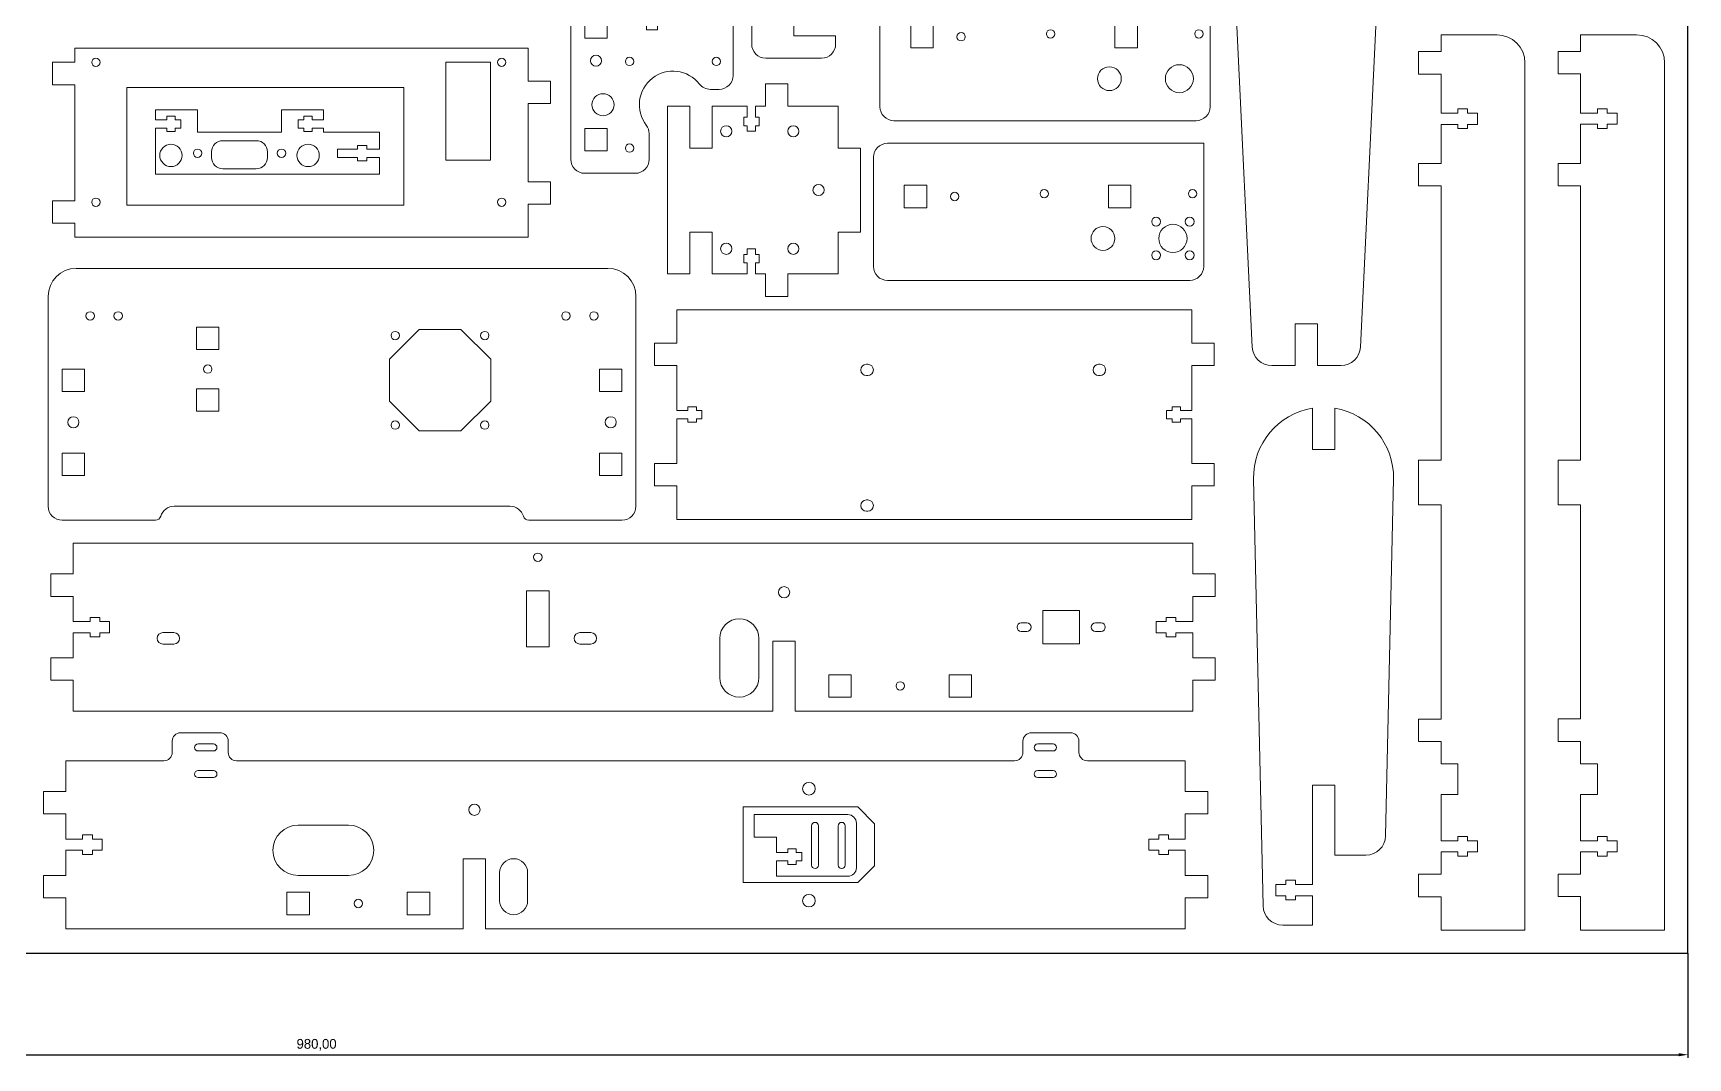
# Model space of a CAD drawing. Header units: millimetres. Extents: x 88 to 1101, y 656 to 1309.
# Drawn here: x 510 to 1101, y 656 to 1022 of the extents above; entities that cross this region are included whole.
import ezdxf

# ---------------------------------------------------------------- set-up
doc = ezdxf.new("R2010")
doc.units = ezdxf.units.MM
doc.header["$PDSIZE"] = -1
doc.dimstyles.new('ISO-25', dxfattribs={"dimtxt": 2.5, "dimasz": 2.5, "dimexe": 1.25, "dimexo": 0.625, "dimtad": 1, "dimtxsty": 'Standard', "dimcen": 2.5, "dimadec": 0, "dimazin": 0, "dimtfac": 1, "dimtmove": 0, "dimatfit": 3, "dimfxl": 1, "dimarcsym": 0})

# ---------------------------------------------------------------- blocks, each defined once
blk = doc.blocks.new('1')
at = {"color": 7, "linetype": 'Continuous', "lineweight": 15}
for p, q in [((980.53, 1167.5), (818.53, 1167.5)), ((818.53, 1167.5), (818.53, 1162.5)), ((980.53, 1155.75), (980.53, 1167.5)), ((810.53, 1162.5), (810.53, 1154.5)), ((818.53, 1162.5), (810.53, 1162.5)), ((967.03, 1162.5), (951.03, 1162.5)), ((951.03, 1162.5), (951.03, 1127.5)), ((967.03, 1127.5), (967.03, 1162.5)), ((810.53, 1154.5), (818.53, 1154.5)), ((818.53, 1154.5), (818.53, 1113)), ((936.03, 1153.5), (837.03, 1153.5)), ((837.03, 1153.5), (837.03, 1111.5)), ((936.03, 1111.5), (936.03, 1153.5)), ((988.53, 1155.75), (980.53, 1155.75)), ((988.53, 1147.75), (988.53, 1155.75)), ((980.53, 1147.75), (988.53, 1147.75)), ((980.53, 1119.75), (980.53, 1147.75)), ((951.03, 1127.5), (967.03, 1127.5)), ((988.53, 1119.75), (980.53, 1119.75)), ((988.53, 1111.75), (988.53, 1119.75)), ((810.53, 1113), (810.53, 1105)), ((818.53, 1113), (810.53, 1113)), ((980.53, 1111.75), (988.53, 1111.75)), ((980.53, 1100), (980.53, 1111.75)), ((837.03, 1111.5), (936.03, 1111.5)), ((810.53, 1105), (818.53, 1105)), ((818.53, 1105), (818.53, 1100)), ((818.53, 1100), (980.53, 1100))]:
    blk.add_line(p, q, dxfattribs=at)
for centre in [(826.03, 1162.5), (971.03, 1162.5), (826.03, 1112.5), (971.03, 1112.5)]:
    blk.add_circle(centre, 1.5, dxfattribs=at)
blk = doc.blocks.new('7')
at = {"color": 7, "linetype": 'Continuous', "lineweight": 15}
for p, q in [((608.3, 800.21), (594.3, 800.21)), ((912.3, 800.21), (898.3, 800.21)), ((591.3, 797.21), (591.3, 793.21)), ((600.55, 796.21), (606.05, 796.21)), ((600.55, 793.71), (606.05, 793.71)), ((611.3, 793.21), (611.3, 797.21)), ((895.3, 797.21), (895.3, 793.21)), ((900.55, 796.21), (906.05, 796.21)), ((900.55, 793.71), (906.05, 793.71)), ((915.3, 793.21), (915.3, 797.21)), ((553.3, 790.21), (553.3, 779.21)), ((588.3, 790.21), (553.3, 790.21)), ((600.55, 786.71), (606.05, 786.71)), ((892.3, 790.21), (614.3, 790.21)), ((900.55, 786.71), (906.05, 786.71)), ((953.3, 790.21), (918.3, 790.21)), ((953.3, 779.21), (953.3, 790.21)), ((600.55, 784.21), (606.05, 784.21)), ((900.55, 784.21), (906.05, 784.21)), ((545.3, 779.21), (545.3, 771.21)), ((553.3, 779.21), (545.3, 779.21)), ((961.3, 779.21), (953.3, 779.21)), ((961.3, 771.21), (961.3, 779.21)), ((545.3, 771.21), (553.3, 771.21)), ((553.3, 771.21), (553.3, 762.21)), ((836.3, 773.71), (795.3, 773.71)), ((795.3, 773.71), (795.3, 746.71)), ((842.3, 767.71), (836.3, 773.71)), ((953.3, 771.21), (961.3, 771.21)), ((953.3, 762.21), (953.3, 771.21)), ((559.3, 763.71), (562.8, 763.71)), ((559.3, 763.71), (559.3, 762.21)), ((562.8, 763.71), (562.8, 762.21)), ((654.3, 767.21), (636.3, 767.21)), ((842.3, 752.71), (842.3, 767.71)), ((947.3, 763.71), (943.8, 763.71)), ((943.8, 763.71), (943.8, 762.21)), ((947.3, 763.71), (947.3, 762.21)), ((553.3, 762.21), (559.3, 762.21)), ((553.3, 758.21), (553.3, 749.21)), ((553.3, 758.21), (559.3, 758.21)), ((559.3, 758.21), (559.3, 756.71)), ((562.8, 762.21), (566.3, 762.21)), ((562.8, 758.21), (562.8, 756.71)), ((562.8, 758.21), (566.3, 758.21)), ((566.3, 762.21), (566.3, 758.21)), ((943.8, 762.21), (940.3, 762.21)), ((940.3, 762.21), (940.3, 758.21)), ((943.8, 758.21), (940.3, 758.21)), ((943.8, 758.21), (943.8, 756.71)), ((953.3, 762.21), (947.3, 762.21)), ((947.3, 758.21), (947.3, 756.71)), ((953.3, 758.21), (947.3, 758.21)), ((953.3, 749.21), (953.3, 758.21)), ((559.3, 756.71), (562.8, 756.71)), ((703.3, 755.21), (695.3, 755.21)), ((695.3, 755.21), (695.3, 730.21)), ((703.3, 730.21), (703.3, 755.21)), ((836.3, 746.71), (842.3, 752.71)), ((947.3, 756.71), (943.8, 756.71)), ((545.3, 749.21), (545.3, 741.21)), ((553.3, 749.21), (545.3, 749.21)), ((636.3, 749.21), (654.3, 749.21)), ((708.3, 750.21), (708.3, 740.21)), ((718.3, 740.21), (718.3, 750.21)), ((795.3, 746.71), (836.3, 746.71)), ((961.3, 749.21), (953.3, 749.21)), ((961.3, 741.21), (961.3, 749.21)), ((545.3, 741.21), (553.3, 741.21)), ((553.3, 741.21), (553.3, 730.21)), ((640.3, 743.21), (632.3, 743.21)), ((632.3, 743.21), (632.3, 735.21)), ((640.3, 735.21), (640.3, 743.21)), ((683.3, 743.21), (675.3, 743.21)), ((675.3, 743.21), (675.3, 735.21)), ((683.3, 735.21), (683.3, 743.21)), ((953.3, 741.21), (961.3, 741.21)), ((953.3, 730.21), (953.3, 741.21)), ((632.3, 735.21), (640.3, 735.21)), ((675.3, 735.21), (683.3, 735.21)), ((553.3, 730.21), (695.3, 730.21)), ((703.3, 730.21), (953.3, 730.21))]:
    blk.add_line(p, q, dxfattribs=at)
for centre, radius in [((818.8, 780.21), 2.25), ((699.3, 772.71), 2), ((657.8, 739.21), 1.5), ((818.8, 740.21), 2.25)]:
    blk.add_circle(centre, radius, dxfattribs=at)
for centre, radius, start, end in [((594.3, 797.21), 3, 90, 180), ((608.3, 797.21), 3, 0, 90), ((898.3, 797.21), 3, 90, 180), ((912.3, 797.21), 3, 0, 90), ((588.3, 793.21), 3, 270, 0), ((600.55, 794.96), 1.25, 90, 270), ((606.05, 794.96), 1.25, 270, 90), ((614.3, 793.21), 3, 180, 270), ((892.3, 793.21), 3, 270, 0), ((900.55, 794.96), 1.25, 90, 270), ((906.05, 794.96), 1.25, 270, 90), ((918.3, 793.21), 3, 180, 270), ((600.55, 785.46), 1.25, 90, 270), ((606.05, 785.46), 1.25, 270, 90), ((900.55, 785.46), 1.25, 90, 270), ((906.05, 785.46), 1.25, 270, 90), ((636.3, 758.21), 9, 90, 270), ((654.3, 758.21), 9, 270, 90), ((713.3, 750.21), 5, 0, 180), ((713.3, 740.21), 5, 180, 0)]:
    blk.add_arc(centre, radius, start, end, dxfattribs=at)
blk = doc.blocks.new('8')
at = {"color": 7, "linetype": 'Continuous', "lineweight": 15}
for p, q in [((550.64, 882.82), (550.64, 871.82)), ((950.64, 882.82), (550.64, 882.82)), ((950.64, 871.82), (950.64, 882.82)), ((542.64, 871.82), (542.64, 863.82)), ((550.64, 871.82), (542.64, 871.82)), ((958.64, 871.82), (950.64, 871.82)), ((958.64, 863.82), (958.64, 871.82)), ((542.64, 863.82), (550.64, 863.82)), ((550.64, 863.82), (550.64, 854.82)), ((720.64, 865.82), (712.64, 865.82)), ((712.64, 865.82), (712.64, 845.82)), ((720.64, 845.82), (720.64, 865.82)), ((950.64, 863.82), (958.64, 863.82)), ((950.64, 854.82), (950.64, 863.82)), ((897.14, 858.82), (897.14, 846.82)), ((910.14, 858.82), (897.14, 858.82)), ((910.14, 846.82), (910.14, 858.82)), ((556.64, 854.82), (550.64, 854.82)), ((560.14, 856.32), (556.64, 856.32)), ((556.64, 856.32), (556.64, 854.82)), ((560.14, 854.82), (560.14, 856.32)), ((563.64, 854.82), (560.14, 854.82)), ((563.64, 850.82), (563.64, 854.82)), ((891.39, 854.32), (889.39, 854.32)), ((917.89, 854.32), (915.89, 854.32)), ((941.14, 854.82), (937.64, 854.82)), ((937.64, 854.82), (937.64, 850.82)), ((944.64, 856.32), (941.14, 856.32)), ((941.14, 856.32), (941.14, 854.82)), ((944.64, 854.82), (944.64, 856.32)), ((950.64, 854.82), (944.64, 854.82)), ((550.64, 850.82), (550.64, 841.82)), ((550.64, 850.82), (556.64, 850.82)), ((556.64, 850.82), (556.64, 849.32)), ((556.64, 849.32), (560.14, 849.32)), ((560.14, 849.32), (560.14, 850.82)), ((560.14, 850.82), (563.64, 850.82)), ((582.69, 850.87), (586.59, 850.87)), ((582.69, 846.77), (586.59, 846.77)), ((712.64, 845.82), (720.64, 845.82)), ((731.69, 850.87), (735.59, 850.87)), ((731.69, 846.77), (735.59, 846.77)), ((781.64, 848.82), (781.64, 834.82)), ((795.64, 834.82), (795.64, 848.82)), ((808.64, 847.82), (800.64, 847.82)), ((800.64, 847.82), (800.64, 822.82)), ((808.64, 822.82), (808.64, 847.82)), ((889.39, 851.32), (891.39, 851.32)), ((897.14, 846.82), (910.14, 846.82)), ((915.89, 851.32), (917.89, 851.32)), ((937.64, 850.82), (941.14, 850.82)), ((941.14, 850.82), (941.14, 849.32)), ((941.14, 849.32), (944.64, 849.32)), ((944.64, 849.32), (944.64, 850.82)), ((944.64, 850.82), (950.64, 850.82)), ((950.64, 841.82), (950.64, 850.82)), ((542.64, 841.82), (542.64, 833.82)), ((550.64, 841.82), (542.64, 841.82)), ((958.64, 841.82), (950.64, 841.82)), ((958.64, 833.82), (958.64, 841.82)), ((542.64, 833.82), (550.64, 833.82)), ((550.64, 833.82), (550.64, 822.82)), ((828.64, 835.82), (820.64, 835.82)), ((820.64, 835.82), (820.64, 827.82)), ((828.64, 827.82), (828.64, 835.82)), ((871.64, 835.82), (863.64, 835.82)), ((863.64, 835.82), (863.64, 827.82)), ((871.64, 827.82), (871.64, 835.82)), ((950.64, 833.82), (958.64, 833.82)), ((950.64, 822.82), (950.64, 833.82)), ((820.64, 827.82), (828.64, 827.82)), ((863.64, 827.82), (871.64, 827.82)), ((550.64, 822.82), (800.64, 822.82)), ((808.64, 822.82), (950.64, 822.82))]:
    blk.add_line(p, q, dxfattribs=at)
for centre, radius in [((716.64, 877.82), 1.5), ((804.64, 865.32), 2), ((846.14, 831.82), 1.5)]:
    blk.add_circle(centre, radius, dxfattribs=at)
for centre, radius, start, end in [((788.64, 848.82), 7, 0, 180), ((889.39, 852.82), 1.5, 90, 270), ((891.39, 852.82), 1.5, 270, 90), ((915.89, 852.82), 1.5, 90, 270), ((917.89, 852.82), 1.5, 270, 90), ((582.69, 848.82), 2.05, 90, 270), ((586.59, 848.82), 2.05, 270, 90), ((731.69, 848.82), 2.05, 90, 270), ((735.59, 848.82), 2.05, 270, 90), ((788.64, 834.82), 7, 180, 0)]:
    blk.add_arc(centre, radius, start, end, dxfattribs=at)
blk = doc.blocks.new('9')
at = {"color": 7, "linetype": 'Continuous', "lineweight": 15}
for p, q in [((749.92, 1004.03), (559.92, 1004.03)), ((549.92, 994.03), (549.92, 919.03)), ((759.92, 919.03), (759.92, 994.03)), ((610.92, 983.03), (602.92, 983.03)), ((602.92, 983.03), (602.92, 975.03)), ((610.92, 975.03), (610.92, 983.03)), ((682.42, 982.13), (671.82, 971.53)), ((697.42, 982.13), (682.42, 982.13)), ((708.03, 971.53), (697.42, 982.13)), ((602.92, 975.03), (610.92, 975.03)), ((671.82, 971.53), (671.82, 956.53)), ((708.03, 956.53), (708.03, 971.53)), ((562.92, 968.03), (554.92, 968.03)), ((554.92, 968.03), (554.92, 960.03)), ((562.92, 960.03), (562.92, 968.03)), ((746.92, 968.03), (746.92, 960.03)), ((754.92, 968.03), (746.92, 968.03)), ((754.92, 960.03), (754.92, 968.03)), ((554.92, 960.03), (562.92, 960.03)), ((610.92, 961.03), (602.92, 961.03)), ((602.92, 961.03), (602.92, 953.03)), ((610.92, 953.03), (610.92, 961.03)), ((746.92, 960.03), (754.92, 960.03)), ((602.92, 953.03), (610.92, 953.03)), ((671.82, 956.53), (682.42, 945.92)), ((697.42, 945.92), (708.03, 956.53)), ((682.42, 945.92), (697.42, 945.92)), ((562.92, 938.03), (554.92, 938.03)), ((554.92, 938.03), (554.92, 930.03)), ((562.92, 930.03), (562.92, 938.03)), ((746.92, 938.03), (746.92, 930.03)), ((754.92, 938.03), (746.92, 938.03)), ((754.92, 930.03), (754.92, 938.03)), ((554.92, 930.03), (562.92, 930.03)), ((746.92, 930.03), (754.92, 930.03)), ((714.92, 919.03), (594.92, 919.03)), ((554.92, 914.03), (588.21, 914.03)), ((721.63, 914.03), (754.92, 914.03))]:
    blk.add_line(p, q, dxfattribs=at)
for centre, radius in [((564.92, 987.03), 1.5), ((574.92, 987.03), 1.5), ((734.92, 987.03), 1.5), ((744.92, 987.03), 1.5), ((673.92, 980.03), 1.5), ((705.92, 980.03), 1.5), ((606.92, 968.03), 1.5), ((558.92, 949.03), 2), ((673.92, 948.03), 1.5), ((705.92, 948.03), 1.5), ((750.92, 949.03), 2)]:
    blk.add_circle(centre, radius, dxfattribs=at)
for centre, radius, start, end in [((559.92, 994.03), 10, 90, 180), ((749.92, 994.03), 10, 0, 90), ((554.92, 919.03), 5, 180, 270), ((594.92, 914.03), 5, 90, 163.39845), ((714.92, 914.03), 5, 16.60155, 90), ((754.92, 919.03), 5, 270, 0), ((588.21, 916.03), 2, 270, 343.39845), ((721.63, 916.03), 2, 196.60155, 270)]:
    blk.add_arc(centre, radius, start, end, dxfattribs=at)
blk = doc.blocks.new('10')
at = {"color": 7, "linetype": 'Continuous', "lineweight": 15}
for p, q in [((783.6, 994.13), (783.6, 982.13)), ((967.6, 994.13), (783.6, 994.13)), ((967.6, 982.13), (967.6, 994.13)), ((775.6, 982.13), (775.6, 974.13)), ((783.6, 982.13), (775.6, 982.13)), ((975.6, 982.13), (967.6, 982.13)), ((975.6, 974.13), (975.6, 982.13)), ((775.6, 974.13), (783.6, 974.13)), ((783.6, 974.13), (783.6, 958.13)), ((851.85, 974.63), (851.35, 974.63)), ((851.85, 970.63), (851.35, 970.63)), ((934.85, 974.63), (934.35, 974.63)), ((934.85, 970.63), (934.35, 970.63)), ((967.6, 974.13), (975.6, 974.13)), ((967.6, 958.13), (967.6, 974.13)), ((787.6, 958.13), (783.6, 958.13)), ((790.6, 959.38), (787.6, 959.38)), ((787.6, 959.38), (787.6, 958.13)), ((790.6, 958.13), (790.6, 959.38)), ((792.6, 958.13), (790.6, 958.13)), ((792.6, 955.13), (792.6, 958.13)), ((960.6, 958.13), (958.6, 958.13)), ((958.6, 958.13), (958.6, 955.13)), ((963.6, 959.38), (960.6, 959.38)), ((960.6, 959.38), (960.6, 958.13)), ((963.6, 958.13), (963.6, 959.38)), ((967.6, 958.13), (963.6, 958.13)), ((783.6, 955.13), (787.6, 955.13)), ((783.6, 955.13), (783.6, 939.13)), ((787.6, 955.13), (787.6, 953.88)), ((787.6, 953.88), (790.6, 953.88)), ((790.6, 953.88), (790.6, 955.13)), ((790.6, 955.13), (792.6, 955.13)), ((958.6, 955.13), (960.6, 955.13)), ((960.6, 955.13), (960.6, 953.88)), ((960.6, 953.88), (963.6, 953.88)), ((963.6, 953.88), (963.6, 955.13)), ((963.6, 955.13), (967.6, 955.13)), ((967.6, 939.13), (967.6, 955.13)), ((775.6, 939.13), (775.6, 931.13)), ((783.6, 939.13), (775.6, 939.13)), ((975.6, 939.13), (967.6, 939.13)), ((975.6, 931.13), (975.6, 939.13)), ((775.6, 931.13), (783.6, 931.13)), ((783.6, 931.13), (783.6, 919.13)), ((967.6, 919.13), (967.6, 931.13)), ((967.6, 931.13), (975.6, 931.13)), ((851.85, 926.13), (851.35, 926.13)), ((783.6, 919.13), (967.6, 919.13)), ((851.85, 922.13), (851.35, 922.13))]:
    blk.add_line(p, q, dxfattribs=at)
for centre, start, end in [((851.35, 972.63), 90, 270), ((851.85, 972.63), 270, 90), ((934.35, 972.63), 90, 270), ((934.85, 972.63), 270, 90), ((851.35, 924.13), 90, 270), ((851.85, 924.13), 270, 90)]:
    blk.add_arc(centre, 2, start, end, dxfattribs=at)
blk = doc.blocks.new('19')
at = {"color": 7, "linetype": 'Continuous', "lineweight": 15}
for p, q in [((1713.41, 310.59), (1713.41, 302.59)), ((1746.91, 310.59), (1713.41, 310.59)), ((1749.91, 291.59), (1749.91, 307.59)), ((1713.41, 302.59), (1721.41, 302.59)), ((1721.41, 302.59), (1721.41, 297.09)), ((1733.91, 306.59), (1733.91, 292.59)), ((1736.41, 292.59), (1736.41, 306.59)), ((1743.41, 306.59), (1743.41, 292.59)), ((1745.91, 292.59), (1745.91, 306.59)), ((1725.41, 297.09), (1721.41, 297.09)), ((1728.41, 298.34), (1725.41, 298.34)), ((1725.41, 298.34), (1725.41, 297.09)), ((1728.41, 297.09), (1728.41, 298.34)), ((1730.41, 297.09), (1728.41, 297.09)), ((1730.41, 294.09), (1730.41, 297.09)), ((1721.41, 294.09), (1721.41, 288.59)), ((1721.41, 294.09), (1725.41, 294.09)), ((1725.41, 294.09), (1725.41, 292.84)), ((1725.41, 292.84), (1728.41, 292.84)), ((1728.41, 292.84), (1728.41, 294.09)), ((1728.41, 294.09), (1730.41, 294.09)), ((1721.41, 288.59), (1746.91, 288.59))]:
    blk.add_line(p, q, dxfattribs=at)
for centre, radius, start, end in [((1735.16, 306.59), 1.25, 0, 180), ((1744.66, 306.59), 1.25, 0, 180), ((1746.91, 307.59), 3, 0, 90), ((1735.16, 292.59), 1.25, 180, 0), ((1744.66, 292.59), 1.25, 180, 0), ((1746.91, 291.59), 3, 270, 0)]:
    blk.add_arc(centre, radius, start, end, dxfattribs=at)
blk = doc.blocks.new('20')
at = {"color": 7, "linetype": 'Continuous', "lineweight": 15}
for p, q in [((1715.31, 255.9), (1715.31, 247.9)), ((1723.31, 255.9), (1715.31, 255.9)), ((1723.31, 247.9), (1723.31, 255.9)), ((1749.31, 255.9), (1749.31, 247.9)), ((1757.31, 255.9), (1749.31, 255.9)), ((1757.31, 247.9), (1757.31, 255.9)), ((1707.31, 247.9), (1707.31, 188.65)), ((1715.31, 247.9), (1707.31, 247.9)), ((1734.31, 247.9), (1723.31, 247.9)), ((1734.31, 247.9), (1734.31, 241.9)), ((1738.31, 241.9), (1738.31, 247.9)), ((1749.31, 247.9), (1738.31, 247.9)), ((1765.31, 247.9), (1757.31, 247.9)), ((1765.31, 218.65), (1765.31, 247.9)), ((1720.31, 239.9), (1712.31, 239.9)), ((1712.31, 239.9), (1712.31, 231.9)), ((1720.31, 231.9), (1720.31, 239.9)), ((1734.31, 241.9), (1732.81, 241.9)), ((1732.81, 241.9), (1732.81, 238.4)), ((1732.81, 238.4), (1734.31, 238.4)), ((1734.31, 238.4), (1734.31, 234.9)), ((1739.81, 241.9), (1738.31, 241.9)), ((1738.31, 234.9), (1738.31, 238.4)), ((1738.31, 238.4), (1739.81, 238.4)), ((1739.81, 238.4), (1739.81, 241.9)), ((1712.31, 231.9), (1720.31, 231.9)), ((1734.31, 234.9), (1738.31, 234.9)), ((1760.31, 213.65), (1757.17, 213.65)), ((1720.31, 199.65), (1712.31, 199.65)), ((1712.31, 199.65), (1712.31, 191.65)), ((1720.31, 191.65), (1720.31, 199.65)), ((1735.31, 197.82), (1735.31, 188.65)), ((1712.31, 191.65), (1720.31, 191.65)), ((1712.31, 183.65), (1730.31, 183.65))]:
    blk.add_line(p, q, dxfattribs=at)
for centre, radius in [((1716.31, 223.9), 2), ((1728.31, 223.65), 1.5), ((1759.31, 223.65), 1.5), ((1718.81, 208.15), 3.95), ((1728.31, 192.65), 1.5)]:
    blk.add_circle(centre, radius, dxfattribs=at)
for centre, radius, start, end in [((1743.81, 208.15), 12, 38.14451, 217.42801), ((1757.17, 218.65), 5, 218.14451, 270), ((1760.31, 218.65), 5, 270, 0), ((1730.31, 197.82), 5, 0, 37.42801), ((1712.31, 188.65), 5, 180, 270), ((1730.31, 188.65), 5, 270, 0)]:
    blk.add_arc(centre, radius, start, end, dxfattribs=at)
blk = doc.blocks.new('25')
at = {"color": 7, "linetype": 'Continuous', "lineweight": 15}
for p, q in [((1971.19, 251.67), (1971.19, 243.67)), ((1979.19, 251.67), (1971.19, 251.67)), ((1979.19, 243.67), (1979.19, 251.67)), ((1936.19, 243.67), (1936.19, 183.67)), ((1944.19, 243.67), (1936.19, 243.67)), ((1944.19, 228.67), (1944.19, 243.67)), ((1952.19, 228.67), (1952.19, 243.67)), ((1964.69, 243.67), (1952.19, 243.67)), ((1964.69, 243.67), (1964.69, 239.67)), ((1967.69, 239.67), (1967.69, 243.67)), ((1971.19, 243.67), (1967.69, 243.67)), ((1997.19, 243.67), (1979.19, 243.67)), ((1997.19, 243.67), (1997.19, 228.67)), ((1964.69, 239.67), (1963.44, 239.67)), ((1963.44, 239.67), (1963.44, 236.67)), ((1963.44, 236.67), (1964.69, 236.67)), ((1964.69, 236.67), (1964.69, 234.67)), ((1968.94, 239.67), (1967.69, 239.67)), ((1967.69, 234.67), (1967.69, 236.67)), ((1967.69, 236.67), (1968.94, 236.67)), ((1968.94, 236.67), (1968.94, 239.67)), ((1964.69, 234.67), (1967.69, 234.67)), ((1944.19, 228.67), (1952.19, 228.67)), ((1997.19, 228.67), (2005.19, 228.67)), ((2005.19, 198.67), (2005.19, 228.67)), ((1952.19, 198.67), (1944.19, 198.67)), ((1944.19, 183.67), (1944.19, 198.67)), ((1952.19, 183.67), (1952.19, 198.67)), ((2005.19, 198.67), (1997.19, 198.67)), ((1997.19, 198.67), (1997.19, 183.67)), ((1964.69, 190.67), (1963.44, 190.67)), ((1963.44, 190.67), (1963.44, 187.67)), ((1967.69, 192.67), (1964.69, 192.67)), ((1964.69, 192.67), (1964.69, 190.67)), ((1967.69, 190.67), (1967.69, 192.67)), ((1968.94, 190.67), (1967.69, 190.67)), ((1968.94, 187.67), (1968.94, 190.67)), ((1936.19, 183.67), (1944.19, 183.67)), ((1952.19, 183.67), (1964.69, 183.67)), ((1963.44, 187.67), (1964.69, 187.67)), ((1964.69, 187.67), (1964.69, 183.67)), ((1967.69, 187.67), (1968.94, 187.67)), ((1967.69, 183.67), (1967.69, 187.67)), ((1967.69, 183.67), (1971.19, 183.67)), ((1971.19, 183.67), (1971.19, 175.67)), ((1979.19, 175.67), (1979.19, 183.67)), ((1979.19, 183.67), (1997.19, 183.67)), ((1971.19, 175.67), (1979.19, 175.67))]:
    blk.add_line(p, q, dxfattribs=at)
for centre in [(1957.19, 234.67), (1981.19, 234.67), (1990.19, 213.67), (1957.19, 192.67), (1981.19, 192.67)]:
    blk.add_circle(centre, 2, dxfattribs=at)
blk = doc.blocks.new('28')
at = {"color": 7, "linetype": 'Continuous', "lineweight": 15}
for p, q in [((2105.78, 330.09), (2105.78, 250.09)), ((2122.28, 330.09), (2105.78, 330.09)), ((2122.28, 326.09), (2121.03, 326.09)), ((2121.03, 326.09), (2121.03, 323.09)), ((2122.28, 330.09), (2122.28, 326.09)), ((2125.28, 326.09), (2125.28, 330.09)), ((2128.78, 330.09), (2125.28, 330.09)), ((2126.53, 326.09), (2125.28, 326.09)), ((2126.53, 323.09), (2126.53, 326.09)), ((2128.78, 315.09), (2128.78, 330.09)), ((2121.03, 323.09), (2122.28, 323.09)), ((2122.28, 323.09), (2122.28, 321.09)), ((2122.28, 321.09), (2125.28, 321.09)), ((2125.28, 321.09), (2125.28, 323.09)), ((2125.28, 323.09), (2126.53, 323.09)), ((2120.78, 315.09), (2128.78, 315.09)), ((2120.78, 285.09), (2120.78, 315.09)), ((2113.78, 310.09), (2111.78, 310.09)), ((2107.78, 306.09), (2107.78, 294.09)), ((2117.78, 294.09), (2117.78, 306.09)), ((2111.78, 290.09), (2113.78, 290.09)), ((2128.78, 285.09), (2120.78, 285.09)), ((2128.78, 270.09), (2128.78, 285.09)), ((2125.28, 279.09), (2122.28, 279.09)), ((2122.28, 279.09), (2122.28, 277.09)), ((2125.28, 277.09), (2125.28, 279.09)), ((2122.28, 277.09), (2121.03, 277.09)), ((2121.03, 277.09), (2121.03, 274.09)), ((2121.03, 274.09), (2122.28, 274.09)), ((2122.28, 274.09), (2122.28, 270.09)), ((2126.53, 277.09), (2125.28, 277.09)), ((2125.28, 270.09), (2125.28, 274.09)), ((2125.28, 274.09), (2126.53, 274.09)), ((2126.53, 274.09), (2126.53, 277.09)), ((2120.78, 270.09), (2122.28, 270.09)), ((2120.78, 250.09), (2120.78, 270.09)), ((2125.28, 270.09), (2128.78, 270.09)), ((2114.78, 265.09), (2111.78, 265.09)), ((2111.78, 265.09), (2111.78, 257.99)), ((2114.78, 257.99), (2114.78, 265.09)), ((2111.78, 257.99), (2110.53, 257.99)), ((2110.53, 257.99), (2110.53, 254.59)), ((2110.53, 254.59), (2111.78, 254.59)), ((2111.78, 254.59), (2111.78, 250.09)), ((2116.03, 257.99), (2114.78, 257.99)), ((2114.78, 250.09), (2114.78, 254.59)), ((2114.78, 254.59), (2116.03, 254.59)), ((2116.03, 254.59), (2116.03, 257.99)), ((2105.78, 250.09), (2111.78, 250.09)), ((2114.78, 250.09), (2120.78, 250.09))]:
    blk.add_line(p, q, dxfattribs=at)
for centre, radius in [((2112.53, 324.59), 4), ((2113.28, 315.09), 1.5), ((2113.28, 285.09), 1.5), ((2112.53, 275.59), 4)]:
    blk.add_circle(centre, radius, dxfattribs=at)
for centre, start, end in [((2111.78, 306.09), 90, 180), ((2113.78, 306.09), 0, 90), ((2111.78, 294.09), 180, 270), ((2113.78, 294.09), 270, 0)]:
    blk.add_arc(centre, 4, start, end, dxfattribs=at)
blk = doc.blocks.new('29')
at = {"color": 7, "linetype": 'Continuous', "lineweight": 15}
for p, q in [((2067.18, 414.47), (1954.18, 414.47)), ((2067.18, 370.47), (2067.18, 414.47)), ((1949.18, 409.47), (1949.18, 370.47)), ((1968.18, 399.47), (1960.18, 399.47)), ((1960.18, 399.47), (1960.18, 391.47)), ((1968.18, 391.47), (1968.18, 399.47)), ((2041.18, 399.47), (2033.18, 399.47)), ((2033.18, 399.47), (2033.18, 391.47)), ((2041.18, 391.47), (2041.18, 399.47)), ((1960.18, 391.47), (1968.18, 391.47)), ((2033.18, 391.47), (2041.18, 391.47)), ((1954.18, 365.47), (2062.18, 365.47))]:
    blk.add_line(p, q, dxfattribs=at)
for centre, radius in [((1978.18, 395.47), 1.5), ((2010.18, 396.47), 1.5), ((2063.18, 396.47), 1.5), ((2031.18, 380.47), 4.25), ((2050.18, 386.47), 1.6), ((2056.18, 380.47), 5.05), ((2062.18, 386.47), 1.6), ((2050.18, 374.47), 1.6), ((2062.18, 374.47), 1.6)]:
    blk.add_circle(centre, radius, dxfattribs=at)
for centre, start, end in [((1954.18, 409.47), 90, 180), ((1954.18, 370.47), 180, 270), ((2062.18, 370.47), 270, 0)]:
    blk.add_arc(centre, 5, start, end, dxfattribs=at)
blk = doc.blocks.new('30')
at = {"color": 7, "linetype": 'Continuous', "lineweight": 15}
for p, q in [((1948.32, 479.14), (1948.32, 440.14)), ((2058.32, 484.14), (1953.32, 484.14)), ((2058.32, 484.14), (2058.32, 469.14)), ((1967.32, 469.14), (1959.32, 469.14)), ((1959.32, 469.14), (1959.32, 461.14)), ((1967.32, 461.14), (1967.32, 469.14)), ((2040.32, 469.14), (2032.32, 469.14)), ((2032.32, 469.14), (2032.32, 461.14)), ((2040.32, 461.14), (2040.32, 469.14)), ((2058.32, 469.14), (2066.32, 469.14)), ((2066.32, 440.14), (2066.32, 469.14)), ((1959.32, 461.14), (1967.32, 461.14)), ((2032.32, 461.14), (2040.32, 461.14)), ((1953.32, 435.14), (2061.32, 435.14))]:
    blk.add_line(p, q, dxfattribs=at)
for centre, radius in [((2009.32, 466.14), 1.5), ((2062.32, 466.14), 1.5), ((1977.32, 465.14), 1.5), ((2030.32, 450.14), 4.25), ((2055.32, 450.14), 5)]:
    blk.add_circle(centre, radius, dxfattribs=at)
for centre, start, end in [((1953.32, 479.14), 90, 180), ((1953.32, 440.14), 180, 270), ((2061.32, 440.14), 270, 0)]:
    blk.add_arc(centre, 5, start, end, dxfattribs=at)
blk = doc.blocks.new('33')
at = {"color": 7, "linetype": 'Continuous', "lineweight": 15}
for p, q in [((2408.75, 333.08), (2303.75, 333.08)), ((2298.75, 328.08), (2298.75, 308.08)), ((2413.75, 308.08), (2413.75, 328.08)), ((2314.75, 318.08), (2306.75, 318.08)), ((2306.75, 318.08), (2306.75, 303.08)), ((2314.75, 303.08), (2314.75, 318.08)), ((2405.75, 318.08), (2397.75, 318.08)), ((2397.75, 318.08), (2397.75, 303.08)), ((2405.75, 303.08), (2405.75, 318.08)), ((2303.75, 303.08), (2306.75, 303.08)), ((2314.75, 303.08), (2397.75, 303.08)), ((2405.75, 303.08), (2408.75, 303.08))]:
    blk.add_line(p, q, dxfattribs=at)
for centre, start, end in [((2303.75, 328.08), 90, 180), ((2408.75, 328.08), 0, 90), ((2303.75, 308.08), 180, 270), ((2408.75, 308.08), 270, 0)]:
    blk.add_arc(centre, 5, start, end, dxfattribs=at)
blk = doc.blocks.new('*D45')
at = {"color": 0, "lineweight": -2, "transparency": 16777216}
for p, q in [((120.87, 691.94), (120.87, 655.67)), ((1100.87, 691.94), (1100.87, 655.67)), ((124.17, 656.67), (1097.57, 656.67))]:
    blk.add_line(p, q, dxfattribs=at)
at = {"color": 0, "transparency": 16777216}
for points in [[(124.17, 657.22), (124.17, 656.12), (120.87, 656.67)], [(1097.57, 657.22), (1097.57, 656.12), (1100.87, 656.67)]]:
    blk.add_solid(points, dxfattribs=at)
at = {"layer": 'Defpoints', "color": 0, "transparency": 16777216}
for p in [(120.87, 692.94), (1100.87, 692.94), (1100.87, 656.67)]:
    blk.add_point(p, dxfattribs=at)
at = {"color": 0, "transparency": 16777216, "insert": (610.87, 660.23), "char_height": 3.5, "attachment_point": 5}
blk.add_mtext('980,00', dxfattribs=at)
blk = doc.blocks.new('sdfsdfa')
at = {"color": 7, "linetype": 'Continuous', "lineweight": 15}
for p, q in [((1265.76, 1019.05), (1265.76, 1004.37)), ((1273.76, 1004.37), (1273.76, 1019.05)), ((1265.76, 1004.37), (1273.76, 1004.37)), ((1244.79, 993.16), (1250.44, 876.03)), ((1289.09, 876.03), (1294.74, 993.16)), ((1265.76, 884.37), (1273.76, 884.37)), ((1265.76, 869.37), (1265.76, 884.37)), ((1273.76, 884.37), (1273.76, 869.37)), ((1257.43, 869.37), (1265.76, 869.37)), ((1273.76, 869.37), (1282.09, 869.37))]:
    blk.add_line(p, q, dxfattribs=at)
for centre, radius, start, end in [((1269.76, 994.37), 25, 99.2069, 182.76138), ((1269.76, 994.37), 25, 357.23862, 80.7931), ((1257.43, 876.37), 7, 182.76138, 270), ((1282.09, 876.37), 7, 270, 357.23862)]:
    blk.add_arc(centre, radius, start, end, dxfattribs=at)
blk = doc.blocks.new('sadgadfg')
at = {"color": 7, "linetype": 'Continuous', "lineweight": 15}
for p, q in [((1109.99, 888.41), (1109.99, 873.73)), ((1117.99, 873.73), (1117.99, 888.41)), ((1109.99, 873.73), (1117.99, 873.73)), ((1088.99, 863.17), (1092.39, 710.58)), ((1136.14, 735.58), (1138.98, 863.17)), ((1109.99, 753.73), (1117.99, 753.73)), ((1109.99, 718.23), (1109.99, 753.73)), ((1117.99, 753.73), (1117.99, 728.73)), ((1117.99, 728.73), (1129.14, 728.73)), ((1100.49, 718.23), (1096.99, 718.23)), ((1096.99, 718.23), (1096.99, 714.23)), ((1103.99, 719.73), (1100.49, 719.73)), ((1100.49, 719.73), (1100.49, 718.23)), ((1103.99, 718.23), (1103.99, 719.73)), ((1109.99, 718.23), (1103.99, 718.23)), ((1096.99, 714.23), (1100.49, 714.23)), ((1100.49, 714.23), (1100.49, 712.73)), ((1100.49, 712.73), (1103.99, 712.73)), ((1103.99, 712.73), (1103.99, 714.23)), ((1103.99, 714.23), (1109.99, 714.23)), ((1109.99, 703.73), (1109.99, 714.23)), ((1099.39, 703.73), (1109.99, 703.73))]:
    blk.add_line(p, q, dxfattribs=at)
for centre, radius, start, end in [((1113.99, 863.73), 25, 99.2069, 181.27566), ((1113.99, 863.73), 25, 358.72434, 80.7931), ((1129.14, 735.73), 7, 270, 358.72434), ((1099.39, 710.73), 7, 181.27566, 270)]:
    blk.add_arc(centre, radius, start, end, dxfattribs=at)
blk = doc.blocks.new('srrhsdfhx')
at = {"color": 7, "linetype": 'Continuous', "lineweight": 15}
for p, q in [((-215.95, 1045.19), (-235.95, 1045.19)), ((-235.95, 1045.19), (-235.95, 1039.19)), ((-243.95, 1039.19), (-243.95, 1031.19)), ((-235.95, 1039.19), (-243.95, 1039.19)), ((-205.95, 725.19), (-205.95, 1035.19)), ((-243.95, 1031.19), (-235.95, 1031.19)), ((-235.95, 1031.19), (-235.95, 1017.19)), ((-229.95, 1017.19), (-235.95, 1017.19)), ((-226.45, 1018.69), (-229.95, 1018.69)), ((-229.95, 1018.69), (-229.95, 1017.19)), ((-226.45, 1017.19), (-226.45, 1018.69)), ((-222.95, 1017.19), (-226.45, 1017.19)), ((-222.95, 1013.19), (-222.95, 1017.19)), ((-235.95, 1013.19), (-229.95, 1013.19)), ((-235.95, 1013.19), (-235.95, 999.19)), ((-229.95, 1013.19), (-229.95, 1011.69)), ((-229.95, 1011.69), (-226.45, 1011.69)), ((-226.45, 1011.69), (-226.45, 1013.19)), ((-226.45, 1013.19), (-222.95, 1013.19)), ((-243.95, 999.19), (-243.95, 991.19)), ((-235.95, 999.19), (-243.95, 999.19)), ((-243.95, 991.19), (-235.95, 991.19)), ((-235.95, 991.19), (-235.95, 893.19)), ((-243.95, 893.19), (-243.95, 877.19)), ((-235.95, 893.19), (-243.95, 893.19)), ((-243.95, 877.19), (-235.95, 877.19)), ((-235.95, 877.19), (-235.95, 800.69)), ((-243.95, 800.69), (-243.95, 792.69)), ((-235.95, 800.69), (-243.95, 800.69)), ((-243.95, 792.69), (-235.95, 792.69)), ((-235.95, 792.69), (-235.95, 784.69)), ((-229.95, 784.69), (-235.95, 784.69)), ((-229.95, 773.69), (-229.95, 784.69)), ((-235.95, 773.69), (-229.95, 773.69)), ((-235.95, 773.69), (-235.95, 757.19)), ((-229.95, 757.19), (-235.95, 757.19)), ((-226.45, 758.69), (-229.95, 758.69)), ((-229.95, 758.69), (-229.95, 757.19)), ((-226.45, 757.19), (-226.45, 758.69)), ((-222.95, 757.19), (-226.45, 757.19)), ((-222.95, 753.19), (-222.95, 757.19)), ((-235.95, 753.19), (-229.95, 753.19)), ((-235.95, 753.19), (-235.95, 745.19)), ((-229.95, 753.19), (-229.95, 751.69)), ((-229.95, 751.69), (-226.45, 751.69)), ((-226.45, 751.69), (-226.45, 753.19)), ((-226.45, 753.19), (-222.95, 753.19)), ((-243.95, 745.19), (-243.95, 737.19)), ((-235.95, 745.19), (-243.95, 745.19)), ((-243.95, 737.19), (-235.95, 737.19)), ((-235.95, 737.19), (-235.95, 725.19)), ((-235.95, 725.19), (-205.95, 725.19))]:
    blk.add_line(p, q, dxfattribs=at)
blk.add_arc((-215.95, 1035.19), 10, 0, 90, dxfattribs=at)

msp = doc.modelspace()

# ---------------------------------------------------------------- linework, layer by layer
for p, q in [((1100.87, 692.938), (1100.87, 1192.938)), ((120.87, 692.938), (1000.87, 692.938)), ((1000.87, 692.938), (1100.87, 692.938)), ((1100.87, 692.938), (1100.87, 655.529))]:
    msp.add_line(p, q)

# ---------------------------------------------------------------- block references
at = {"rotation": 90}
for name, p in [('33', (1099.423, -1285.926)), ('28', (883.428, -1134.475))]:
    msp.add_blockref(name, p, dxfattribs=at)
for name, p in [('sdfsdfa', (-305.228, 33.543)), ('20', (-1005.595, 788.006)), ('30', (-1136.164, 555.323)), ('srrhsdfhx', (1248.609, -24.047)), ('srrhsdfhx', (1298.493, -24.032)), ('1', (-294.018, -151.179)), ('25', (-1199.96, 752.009)), ('29', (-1139.314, 567.904)), ('9', (-34.946, -66.35)), ('10', (-44.032, -71.216)), ('sadgadfg', (-143.313, -0.725)), ('8', (-26.719, -43.356)), ('7', (-32.016, -28.495)), ('19', (-946.174, 431.866))]:
    msp.add_blockref(name, p)

# ---------------------------------------------------------------- dimensions: what is measured, and where the dimension line sits
dim = msp.add_linear_dim(base=(1100.87, 656.666), p1=(120.87, 692.938), p2=(1100.87, 692.938), dimstyle='ISO-25', override={"dimtxt": 3.5, "dimasz": 3.302, "dimexe": 1, "dimexo": 1, "dimgap": 1.524, "dimtih": 1, "dimtoh": 1, "dimzin": 0, "dimadec": 2, "dimtzin": 0})
dim.commit()
dim.dimension.update_dxf_attribs({"geometry": '*D45', "text_midpoint": (610.87, 660.232)})

doc.saveas('drawing.dxf')
